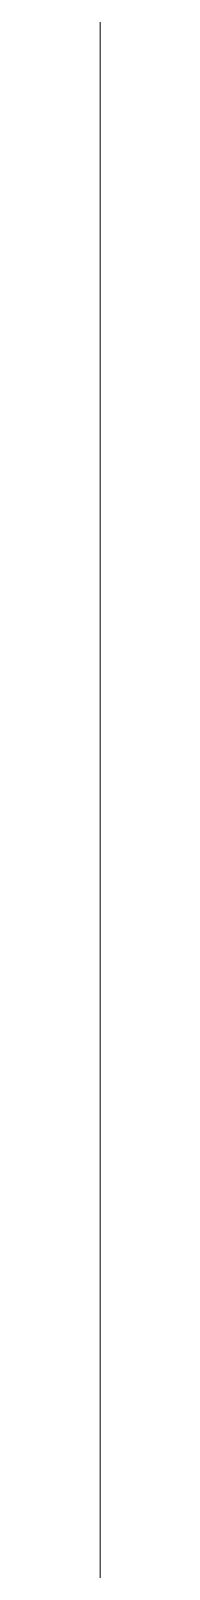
# Model space of a CAD drawing. Header units: millimetres. Extents: x -2143172 to 5255, y -610845 to 279739.
# Drawn here: x -1166299.459 to -1166299.459, y -580708.8984 to -580708.8464 of the extents above; entities that cross this region are included whole.
import ezdxf

# ---------------------------------------------------------------- set-up
doc = ezdxf.new("R2010")
doc.units = ezdxf.units.MM
doc.header["$LTSCALE"] = 30
doc.layers.add('LOADING', color=163, linetype='Continuous', lineweight=5)

# ---------------------------------------------------------------- blocks, each defined once
blk = doc.blocks.new('GF21008-P')
at = {"layer": 'LOADING'}
for p, q in [((-0.770878612, 0), (0.790621645, 0)), ((0.721657538, 0), (0.721657538, 0)), ((0.721657538, 0), (0.721657538, 0)), ((0.721657538, 0), (0.721657538, 0)), ((0.721657538, 0), (0.721657538, 0)), ((0.721657538, 0), (0.721657538, 0)), ((0.721657538, 0), (0.721657538, 0)), ((0.721657538, 0), (0.721657538, 0)), ((0.721657538, 0), (0.721657538, 0)), ((0.721657538, 0), (0.721657538, 0)), ((0.721657538, 0), (0.721657538, 0)), ((0.721657538, 0), (0.721657538, 0)), ((0.721657538, 0), (0.721657538, 0)), ((0.721657538, 0), (0.721657538, 0)), ((0.721657538, 0), (0.721657538, 0)), ((0.721657538, 0), (0.721657538, 0)), ((0.721657538, 0), (0.721657538, 0)), ((0.721657538, 0), (0.721657538, 0)), ((0.721657538, 0), (0.721657538, 0)), ((0.721657538, 0), (0.721657538, 0)), ((0.721657538, 0), (0.721657538, 0)), ((0.721657538, 0), (0.721657538, 0)), ((0.721657538, 0), (0.721657538, 0)), ((0.721657538, 0), (0.721657538, 0)), ((0.721657538, 0), (0.721657538, 0)), ((0.721657538, 0), (0.721657538, 0)), ((0.721657538, 0), (0.721657538, 0)), ((0.721657538, 0), (0.721657538, 0)), ((0.721657538, 0), (0.721657538, 0)), ((0.721657538, 0), (0.721657538, 0)), ((0.721657538, 0), (0.721657538, 0)), ((0.721657538, 0), (0.721657538, 0)), ((0.721657538, 0), (0.721657538, 0)), ((0.721657538, 0), (0.721657538, 0)), ((0.721657538, 0), (0.721657538, 0)), ((0.721657538, 0), (0.721657538, 0)), ((0.721657538, 0), (0.721657538, 0)), ((0.721657538, 0), (0.721657538, 0)), ((0.721657538, 0), (0.721657538, 0)), ((0.721657538, 0), (0.721657538, 0)), ((0.721657538, 0), (0.721657538, 0)), ((0.721657538, 0), (0.721657538, 0)), ((0.721657538, 0), (0.721657538, 0)), ((0.721657538, 0), (0.721657538, 0)), ((0.721657538, 0), (0.721657538, 0)), ((0.721657538, 0), (0.721657538, 0)), ((0.721657538, 0), (0.721657538, 0)), ((0.721657538, 0), (0.721657538, 0)), ((0.721657538, 0), (0.721657538, 0)), ((0.721657538, 0), (0.721657538, 0)), ((0.721657538, 0), (0.721657538, 0)), ((0.721657538, 0), (0.721657538, 0)), ((0.721657538, 0), (0.721657538, 0)), ((0.721657538, 0), (0.721657538, 0)), ((0.721657538, 0), (0.721657538, 0)), ((0.721657538, 0), (0.721657538, 0)), ((0.721657538, 0), (0.721657538, 0)), ((0.721657538, 0), (0.721657538, 0)), ((0.721657538, 0), (0.721657538, 0)), ((0.721657538, 0), (0.721657538, 0)), ((0.721657538, 0), (0.721657538, 0)), ((0.721657538, 0), (0.721657538, 0)), ((0.721657538, 0), (0.721657538, 0)), ((0.721657538, 0), (0.721657538, 0)), ((0.721657538, 0), (0.721657538, 0)), ((0.721657538, 0), (0.721657538, 0)), ((0.721657538, 0), (0.721657538, 0)), ((0.721657538, 0), (0.721657538, 0)), ((0.721657538, 0), (0.721657538, 0)), ((0.721657538, 0), (0.721657538, 0)), ((0.721657538, 0), (0.721657538, 0)), ((0.721657538, 0), (0.721657538, 0)), ((0.721657538, 0), (0.721657538, 0)), ((0.721657538, 0), (0.721657538, 0)), ((0.721657538, 0), (0.721657538, 0)), ((0.721657538, 0), (0.721657538, 0)), ((0.721657538, 0), (0.721657538, 0)), ((0.721657538, 0), (0.721657538, 0)), ((0.721657538, 0), (0.721657538, 0)), ((0.721657538, 0), (0.721657538, 0)), ((0.721657538, 0), (0.721657538, 0)), ((0.721657538, 0), (0.721657538, 0)), ((0.721657538, 0), (0.721657538, 0)), ((0.721657538, 0), (0.721657538, 0)), ((0.721657538, 0), (0.721657538, 0)), ((0.721657538, 0), (0.721657538, 0)), ((0.721657538, 0), (0.721657538, 0)), ((0.721657538, 0), (0.721657538, 0)), ((0.721657538, 0), (0.721657538, 0)), ((0.721657538, 0), (0.721657538, 0)), ((0.721657538, 0), (0.721657538, 0)), ((0.721657538, 0), (0.721657538, 0)), ((0.721657538, 0), (0.721657538, 0)), ((0.721657538, 0), (0.721657538, 0)), ((0.721657538, 0), (0.721657538, 0)), ((0.721657538, 0), (0.721657538, 0)), ((0.721657538, 0), (0.721657538, 0)), ((0.721657538, 0), (0.721657538, 0)), ((0.721657538, 0), (0.721657538, 0)), ((0.721657538, 0), (0.721657538, 0)), ((0.721657538, 0), (0.721657538, 0)), ((0.721657538, 0), (0.721657538, 0)), ((0.721657538, 0), (0.721657538, 0)), ((0.721657538, 0), (0.721657538, 0)), ((0.721657538, 0), (0.721657538, 0)), ((0.721657538, 0), (0.721657538, 0)), ((0.721657538, 0), (0.721657538, 0)), ((0.721657538, 0), (0.721657538, 0)), ((0.721657538, 0), (0.721657538, 0)), ((0.721657538, 0), (0.721657538, 0)), ((0.721657538, 0), (0.721657538, 0)), ((0.721657538, 0), (0.721657538, 0)), ((0.721657538, 0), (0.721657538, 0)), ((0.721657538, 0), (0.721657538, 0)), ((0.721657538, 0), (0.721657538, 0)), ((0.721657538, 0), (0.721657538, 0)), ((0.721657538, 0), (0.721657538, 0)), ((0.721657538, 0), (0.721657538, 0)), ((0.721657538, 0), (0.721657538, 0)), ((0.721657538, 0), (0.721657538, 0)), ((0.721657538, 0), (0.721657538, 0)), ((0.721657538, 0), (0.721657538, 0)), ((0.721657538, 0), (0.721657538, 0)), ((0.721657538, 0), (0.721657538, 0)), ((0.721657538, 0), (0.721657538, 0)), ((0.721657538, 0), (0.721657538, 0)), ((0.721657538, 0), (0.721657538, 0)), ((0.721657538, 0), (0.721657538, 0)), ((0.721657538, 0), (0.721657538, 0)), ((0.721657538, 0), (0.721657538, 0)), ((0.721657538, 0), (0.721657538, 0)), ((0.721657538, 0), (0.721657538, 0)), ((0.721657538, 0), (0.721657538, 0)), ((0.721657538, 0), (0.721657538, 0)), ((0.721657538, 0), (0.721657538, 0)), ((0.721657538, 0), (0.721657538, 0)), ((0.721657538, 0), (0.721657538, 0)), ((0.721657538, 0), (0.721657538, 0)), ((0.721657538, 0), (0.721657538, 0)), ((0.721657538, 0), (0.721657538, 0)), ((0.721657538, 0), (0.721657538, 0)), ((0.721657538, 0), (0.721657538, 0)), ((0.721657538, 0), (0.721657538, 0)), ((0.721657538, 0), (0.721657538, 0)), ((0.721657538, 0), (0.721657538, 0)), ((0.721657538, 0), (0.721657538, 0)), ((0.721657538, 0), (0.721657538, 0)), ((0.721657538, 0), (0.721657538, 0)), ((0.721657538, 0), (0.721657538, 0)), ((0.721657538, 0), (0.721657538, 0)), ((0.721657538, 0), (0.721657538, 0)), ((0.721657538, 0), (0.721657538, 0)), ((0.721657538, 0), (0.721657538, 0)), ((0.721657538, 0), (0.721657538, 0)), ((0.721657538, 0), (0.721657538, 0)), ((0.721657538, 0), (0.721657538, 0)), ((0.721657538, 0), (0.721657538, 0)), ((0.721657538, 0), (0.721657538, 0)), ((0.721657538, 0), (0.721657538, 0)), ((0.721657538, 0), (0.721657538, 0)), ((0.721657538, 0), (0.721657538, 0)), ((0.721657538, 0), (0.721657538, 0)), ((0.721657538, 0), (0.721657538, 0)), ((0.721657538, 0), (0.721657538, 0)), ((0.721657538, 0), (0.721657538, 0)), ((0.721657538, 0), (0.721657538, 0)), ((0.721657538, 0), (0.721657538, 0)), ((0.721657538, 0), (0.721657538, 0)), ((0.721657538, 0), (0.721657538, 0)), ((0.721657538, 0), (0.721657538, 0)), ((0.721657538, 0), (0.721657538, 0)), ((0.721657538, 0), (0.721657538, 0)), ((0.721657538, 0), (0.721657538, 0)), ((0.721657538, 0), (0.721657538, 0)), ((0.721657538, 0), (0.721657538, 0)), ((0.721657538, 0), (0.721657538, 0)), ((0.721657538, 0), (0.721657538, 0)), ((0.721657538, 0), (0.721657538, 0)), ((0.721657538, 0), (0.721657538, 0)), ((0.721657538, 0), (0.721657538, 0)), ((0.721657538, 0), (0.721657538, 0)), ((0.721657538, 0), (0.721657538, 0)), ((0.721657538, 0), (0.721657538, 0)), ((0.721657538, 0), (0.721657538, 0)), ((0.721657538, 0), (0.721657538, 0)), ((0.721657538, 0), (0.721657538, 0)), ((0.721657538, 0), (0.721657538, 0)), ((0.721657538, 0), (0.721657538, 0)), ((0.721657538, 0), (0.721657538, 0)), ((0.721657538, 0), (0.721657538, 0)), ((0.721657538, 0), (0.721657538, 0)), ((0.721657538, 0), (0.721657538, 0)), ((0.721657538, 0), (0.721657538, 0)), ((0.721657538, 0), (0.721657538, 0)), ((0.721657538, 0), (0.721657538, 0)), ((0.721657538, 0), (0.721657538, 0)), ((0.721657538, 0), (0.721657538, 0)), ((0.721657538, 0), (0.721657538, 0)), ((0.721657538, 0), (0.721657538, 0)), ((0.721657538, 0), (0.721657538, 0)), ((0.721657538, 0), (0.721657538, 0)), ((0.721657538, 0), (0.721657538, 0)), ((0.721657538, 0), (0.721657538, 0)), ((0.721657538, 0), (0.721657538, 0)), ((0.721657538, 0), (0.721657538, 0)), ((0.721657538, 0), (0.721657538, 0)), ((0.721657538, 0), (0.721657538, 0)), ((0.721657538, 0), (0.721657538, 0)), ((0.721657538, 0), (0.721657538, 0)), ((0.721657538, 0), (0.721657538, 0)), ((0.721657538, 0), (0.721657538, 0)), ((0.721657538, 0), (0.721657538, 0)), ((0.721657538, 0), (0.721657538, 0)), ((0.721657538, 0), (0.721657538, 0)), ((0.721657538, 0), (0.721657538, 0)), ((0.721657538, 0), (0.721657538, 0)), ((0.721657538, 0), (0.721657538, 0)), ((0.721657538, 0), (0.721657538, 0)), ((0.721657538, 0), (0.721657538, 0)), ((0.721657538, 0), (0.721657538, 0)), ((0.721657538, 0), (0.721657538, 0)), ((0.721657538, 0), (0.721657538, 0)), ((0.721657538, 0), (0.721657538, 0)), ((0.721657538, 0), (0.721657538, 0)), ((0.721657538, 0), (0.721657538, 0)), ((0.721657538, 0), (0.721657538, 0)), ((0.721657538, 0), (0.721657538, 0)), ((0.721657538, 0), (0.721657538, 0)), ((0.721657538, 0), (0.721657538, 0)), ((0.721657538, 0), (0.721657538, 0)), ((0.721657538, 0), (0.721657538, 0)), ((0.721657538, 0), (0.721657538, 0)), ((0.721657538, 0), (0.721657538, 0)), ((0.721657538, 0), (0.721657538, 0)), ((0.721657538, 0), (0.721657538, 0)), ((0.721657538, 0), (0.721657538, 0)), ((0.721657538, 0), (0.721657538, 0)), ((0.721657538, 0), (0.721657538, 0)), ((0.721657538, 0), (0.721657538, 0)), ((0.721657538, 0), (0.721657538, 0)), ((0.721657538, 0), (0.721657538, 0)), ((0.721657538, 0), (0.721657538, 0)), ((0.721657538, 0), (0.721657538, 0)), ((0.721657538, 0), (0.721657538, 0)), ((0.721657538, 0), (0.721657538, 0)), ((0.721657538, 0), (0.721657538, 0)), ((0.721657538, 0), (0.721657538, 0)), ((0.721657538, 0), (0.721657538, 0)), ((0.721657538, 0), (0.721657538, 0)), ((0.721657538, 0), (0.721657538, 0)), ((0.721657538, 0), (0.721657538, 0)), ((0.721657538, 0), (0.721657538, 0)), ((0.721657538, 0), (0.721657538, 0)), ((0.721657538, 0), (0.721657538, 0)), ((0.721657538, 0), (0.721657538, 0)), ((0.721657538, 0), (0.721657538, 0)), ((0.721657538, 0), (0.721657538, 0)), ((0.721657538, 0), (0.721657538, 0)), ((0.721657538, 0), (0.721657538, 0)), ((0.721657538, 0), (0.721657538, 0)), ((0.721657538, 0), (0.721657538, 0)), ((0.721657538, 0), (0.721657538, 0)), ((0.721657538, 0), (0.721657538, 0)), ((0.721657538, 0), (0.721657538, 0)), ((0.721657538, 0), (0.721657538, 0)), ((0.721657538, 0), (0.721657538, 0)), ((0.721657538, 0), (0.721657538, 0)), ((0.721657538, 0), (0.721657538, 0)), ((0.721657538, 0), (0.721657538, 0)), ((0.721657538, 0), (0.721657538, 0)), ((0.721657538, 0), (0.721657538, 0)), ((0.721657538, 0), (0.721657538, 0)), ((0.721657538, 0), (0.721657538, 0)), ((0.721657538, 0), (0.721657538, 0)), ((0.721657538, 0), (0.721657538, 0)), ((0.721657538, 0), (0.721657538, 0)), ((0.721657538, 0), (0.721657538, 0)), ((0.721657538, 0), (0.721657538, 0)), ((0.721657538, 0), (0.721657538, 0)), ((0.721657538, 0), (0.721657538, 0)), ((0.721657538, 0), (0.721657538, 0)), ((0.721657538, 0), (0.721657538, 0)), ((0.721657538, 0), (0.721657538, 0)), ((0.721657538, 0), (0.721657538, 0)), ((0.721657538, 0), (0.721657538, 0)), ((0.721657538, 0), (0.721657538, 0)), ((0.721657538, 0), (0.721657538, 0)), ((0.721657538, 0), (0.721657538, 0)), ((0.721657538, 0), (0.721657538, 0)), ((0.721657538, 0), (0.721657538, 0)), ((0.721657538, 0), (0.721657538, 0)), ((0.721657538, 0), (0.721657538, 0)), ((0.721657538, 0), (0.721657538, 0)), ((0.721657538, 0), (0.721657538, 0)), ((0.721657538, 0), (0.721657538, 0)), ((0.721657538, 0), (0.721657538, 0)), ((0.721657538, 0), (0.721657538, 0)), ((0.721657538, 0), (0.721657538, 0)), ((0.721657538, 0), (0.721657538, 0)), ((0.721657538, 0), (0.721657538, 0)), ((0.721657538, 0), (0.721657538, 0)), ((0.721657538, 0), (0.721657538, 0)), ((0.721657538, 0), (0.721657538, 0)), ((0.721657538, 0), (0.721657538, 0)), ((0.721657538, 0), (0.721657538, 0)), ((0.721657538, 0), (0.721657538, 0)), ((0.721657538, 0), (0.721657538, 0)), ((0.721657538, 0), (0.721657538, 0)), ((0.721657538, 0), (0.721657538, 0)), ((0.721657538, 0), (0.721657538, 0)), ((0.721657538, 0), (0.721657538, 0)), ((0.721657538, 0), (0.721657538, 0)), ((0.721657538, 0), (0.721657538, 0)), ((0.721657538, 0), (0.721657538, 0)), ((0.721657538, 0), (0.721657538, 0)), ((0.721657538, 0), (0.721657538, 0)), ((0.721657538, 0), (0.721657538, 0)), ((0.721657538, 0), (0.721657538, 0)), ((0.721657538, 0), (0.721657538, 0)), ((0.721657538, 0), (0.721657538, 0)), ((0.721657538, 0), (0.721657538, 0)), ((0.721657538, 0), (0.721657538, 0)), ((0.721657538, 0), (0.721657538, 0)), ((0.721657538, 0), (0.721657538, 0)), ((0.721657538, 0), (0.721657538, 0)), ((0.721657538, 0), (0.721657538, 0)), ((0.721657538, 0), (0.721657538, 0)), ((0.721657538, 0), (0.721657538, 0)), ((0.721657538, 0), (0.721657538, 0)), ((0.721657538, 0), (0.721657538, 0)), ((0.721657538, 0), (0.721657538, 0)), ((0.721657538, 0), (0.721657538, 0)), ((0.721657538, 0), (0.721657538, 0)), ((0.721657538, 0), (0.721657538, 0)), ((0.721657538, 0), (0.721657538, 0)), ((0.721657538, 0), (0.721657538, 0)), ((0.721657538, 0), (0.721657538, 0)), ((0.721657538, 0), (0.721657538, 0)), ((0.721657538, 0), (0.721657538, 0)), ((0.721657538, 0), (0.721657538, 0)), ((0.721657538, 0), (0.721657538, 0)), ((0.721657538, 0), (0.721657538, 0)), ((0.721657538, 0), (0.721657538, 0)), ((0.721657538, 0), (0.721657538, 0)), ((0.721657538, 0), (0.721657538, 0)), ((0.721657538, 0), (0.721657538, 0)), ((0.721657538, 0), (0.721657538, 0)), ((0.721657538, 0), (0.721657538, 0)), ((0.721657538, 0), (0.721657538, 0)), ((0.721657538, 0), (0.721657538, 0)), ((0.721657538, 0), (0.721657538, 0)), ((0.721657538, 0), (0.721657538, 0)), ((0.721657538, 0), (0.721657538, 0)), ((0.721657538, 0), (0.721657538, 0)), ((0.721657538, 0), (0.721657538, 0)), ((0.721657538, 0), (0.721657538, 0)), ((0.721657538, 0), (0.721657538, 0)), ((0.721657538, 0), (0.721657538, 0)), ((0.721657538, 0), (0.721657538, 0)), ((0.721657538, 0), (0.721657538, 0)), ((0.721657538, 0), (0.721657538, 0)), ((0.721657538, 0), (0.721657538, 0)), ((0.721657538, 0), (0.721657538, 0)), ((0.721657538, 0), (0.721657538, 0)), ((0.721657538, 0), (0.721657538, 0)), ((0.721657538, 0), (0.721657538, 0)), ((0.721657538, 0), (0.721657538, 0)), ((0.721657538, 0), (0.721657538, 0)), ((0.721657538, 0), (0.721657538, 0)), ((0.721657538, 0), (0.721657538, 0)), ((0.721657538, 0), (0.721657538, 0)), ((0.721657538, 0), (0.721657538, 0)), ((0.721657538, 0), (0.721657538, 0)), ((0.721657538, 0), (0.721657538, 0)), ((0.721657538, 0), (0.721657538, 0)), ((0.721657538, 0), (0.721657538, 0)), ((0.721657538, 0), (0.721657538, 0)), ((0.721657538, 0), (0.721657538, 0)), ((0.721657538, 0), (0.721657538, 0)), ((0.721657538, 0), (0.721657538, 0)), ((0.721657538, 0), (0.721657538, 0)), ((0.721657538, 0), (0.721657538, 0)), ((0.721657538, 0), (0.721657538, 0)), ((0.721657538, 0), (0.721657538, 0)), ((0.721657538, 0), (0.721657538, 0)), ((0.721657538, 0), (0.721657538, 0)), ((0.721657538, 0), (0.721657538, 0)), ((0.721657538, 0), (0.721657538, 0)), ((0.721657538, 0), (0.721657538, 0)), ((0.721657538, 0), (0.721657538, 0)), ((0.721657538, 0), (0.721657538, 0)), ((0.721657538, 0), (0.721657538, 0)), ((0.721657538, 0), (0.721657538, 0)), ((0.721657538, 0), (0.721657538, 0)), ((0.721657538, 0), (0.721657538, 0)), ((0.721657538, 0), (0.721657538, 0)), ((0.721657538, 0), (0.721657538, 0)), ((0.721657538, 0), (0.721657538, 0)), ((0.721657538, 0), (0.721657538, 0)), ((0.721657538, 0), (0.721657538, 0)), ((0.721657538, 0), (0.721657538, 0)), ((0.721657538, 0), (0.721657538, 0)), ((0.721657538, 0), (0.721657538, 0)), ((0.721657538, 0), (0.721657538, 0)), ((0.721657538, 0), (0.721657538, 0)), ((0.721657538, 0), (0.721657538, 0)), ((0.721657538, 0), (0.721657538, 0)), ((0.721657538, 0), (0.721657538, 0)), ((0.721657538, 0), (0.721657538, 0)), ((0.721657538, 0), (0.721657538, 0)), ((0.721657538, 0), (0.721657538, 0)), ((0.721657538, 0), (0.721657538, 0)), ((0.721657538, 0), (0.721657538, 0)), ((0.721657538, 0), (0.721657538, 0)), ((0.721657538, 0), (0.721657538, 0)), ((0.721657538, 0), (0.721657538, 0)), ((0.721657538, 0), (0.721657538, 0)), ((0.721657538, 0), (0.721657538, 0)), ((0.721657538, 0), (0.721657538, 0)), ((0.721657538, 0), (0.721657538, 0)), ((0.721657538, 0), (0.721657538, 0)), ((0.721657538, 0), (0.721657538, 0)), ((0.721657538, 0), (0.721657538, 0)), ((0.721657538, 0), (0.721657538, 0)), ((0.721657538, 0), (0.721657538, 0)), ((0.721657538, 0), (0.721657538, 0)), ((0.721657538, 0), (0.721657538, 0)), ((0.721657538, 0), (0.721657538, 0)), ((0.721657538, 0), (0.721657538, 0)), ((0.721657538, 0), (0.721657538, 0)), ((0.721657538, 0), (0.721657538, 0)), ((0.721657538, 0), (0.721657538, 0)), ((0.721657538, 0), (0.721657538, 0)), ((0.721657538, 0), (0.721657538, 0)), ((0.721657538, 0), (0.721657538, 0)), ((0.721657538, 0), (0.721657538, 0)), ((0.721657538, 0), (0.721657538, 0)), ((0.721657538, 0), (0.721657538, 0)), ((0.721657538, 0), (0.721657538, 0)), ((0.721657538, 0), (0.721657538, 0)), ((0.721657538, 0), (0.721657538, 0)), ((0.721657538, 0), (0.721657538, 0)), ((0.721657538, 0), (0.721657538, 0)), ((0.721657538, 0), (0.721657538, 0)), ((0.721657538, 0), (0.721657538, 0)), ((0.721657538, 0), (0.721657538, 0)), ((0.721657538, 0), (0.721657538, 0)), ((0.721657538, 0), (0.721657538, 0)), ((0.721657538, 0), (0.721657538, 0)), ((0.721657538, 0), (0.721657538, 0)), ((0.721657538, 0), (0.721657538, 0)), ((0.721657538, 0), (0.721657538, 0)), ((0.721657538, 0), (0.721657538, 0)), ((0.721657538, 0), (0.721657538, 0)), ((0.721657538, 0), (0.721657538, 0)), ((0.721657538, 0), (0.721657538, 0)), ((0.721657538, 0), (0.721657538, 0)), ((0.721657538, 0), (0.721657538, 0)), ((0.721657538, 0), (0.721657538, 0)), ((0.721657538, 0), (0.721657538, 0)), ((0.721657538, 0), (0.721657538, 0)), ((0.721657538, 0), (0.721657538, 0)), ((0.721657538, 0), (0.721657538, 0)), ((0.721657538, 0), (0.721657538, 0)), ((0.721657538, 0), (0.721657538, 0)), ((0.721657538, 0), (0.721657538, 0)), ((0.721657538, 0), (0.721657538, 0)), ((0.721657538, 0), (0.721657538, 0)), ((0.721657538, 0), (0.721657538, 0)), ((0.721657538, 0), (0.721657538, 0)), ((0.721657538, 0), (0.721657538, 0)), ((0.721657538, 0), (0.721657538, 0)), ((0.721657538, 0), (0.721657538, 0)), ((0.721657538, 0), (0.721657538, 0)), ((0.721657538, 0), (0.721657538, 0)), ((0.721657538, 0), (0.721657538, 0)), ((0.721657538, 0), (0.721657538, 0)), ((0.721657538, 0), (0.721657538, 0)), ((0.721657538, 0), (0.721657538, 0)), ((0.721657538, 0), (0.721657538, 0)), ((0.721657538, 0), (0.721657538, 0)), ((0.721657538, 0), (0.721657538, 0)), ((0.721657538, 0), (0.721657538, 0)), ((0.721657538, 0), (0.721657538, 0)), ((0.721657538, 0), (0.721657538, 0)), ((0.721657538, 0), (0.721657538, 0)), ((0.721657538, 0), (0.721657538, 0)), ((0.721657538, 0), (0.721657538, 0)), ((0.721657538, 0), (0.721657538, 0)), ((0.721657538, 0), (0.721657538, 0)), ((0.721657538, 0), (0.721657538, 0)), ((0.721657538, 0), (0.721657538, 0)), ((0.721657538, 0), (0.721657538, 0)), ((0.721657538, 0), (0.721657538, 0)), ((0.721657538, 0), (0.721657538, 0)), ((0.721657538, 0), (0.721657538, 0)), ((0.721657538, 0), (0.721657538, 0)), ((0.721657538, 0), (0.721657538, 0)), ((0.721657538, 0), (0.721657538, 0)), ((0.721657538, 0), (0.721657538, 0)), ((0.721657538, 0), (0.721657538, 0)), ((0.721657538, 0), (0.721657538, 0)), ((0.721657538, 0), (0.721657538, 0)), ((0.721657538, 0), (0.721657538, 0)), ((0.721657538, 0), (0.721657538, 0)), ((0.721657538, 0), (0.721657538, 0)), ((0.721657538, 0), (0.721657538, 0)), ((0.721657538, 0), (0.721657538, 0)), ((0.721657538, 0), (0.721657538, 0)), ((0.721657538, 0), (0.721657538, 0)), ((0.721657538, 0), (0.721657538, 0)), ((0.721657538, 0), (0.721657538, 0)), ((0.721657538, 0), (0.721657538, 0)), ((0.721657538, 0), (0.721657538, 0)), ((0.721657538, 0), (0.721657538, 0)), ((0.721657538, 0), (0.721657538, 0)), ((0.721657538, 0), (0.721657538, 0)), ((0.721657538, 0), (0.721657538, 0)), ((0.721657538, 0), (0.721657538, 0)), ((0.721657538, 0), (0.721657538, 0)), ((0.721657538, 0), (0.721657538, 0)), ((0.721657538, 0), (0.721657538, 0)), ((0.721657538, 0), (0.721657538, 0)), ((0.721657538, 0), (0.721657538, 0)), ((0.721657538, 0), (0.721657538, 0)), ((0.721657538, 0), (0.721657538, 0)), ((0.721657538, 0), (0.721657538, 0)), ((0.721657538, 0), (0.721657538, 0)), ((0.721657538, 0), (0.721657538, 0)), ((0.721657538, 0), (0.721657538, 0)), ((0.721657538, 0), (0.721657538, 0)), ((0.721657538, 0), (0.721657538, 0)), ((0.721657538, 0), (0.721657538, 0)), ((0.721657538, 0), (0.721657538, 0)), ((0.721657538, 0), (0.721657538, 0)), ((0.721657538, 0), (0.721657538, 0)), ((0.721657538, 0), (0.721657538, 0)), ((0.721657538, 0), (0.721657538, 0)), ((0.721657538, 0), (0.721657538, 0)), ((0.721657538, 0), (0.721657538, 0)), ((0.721657538, 0), (0.721657538, 0)), ((0.721657538, 0), (0.721657538, 0)), ((0.721657538, 0), (0.721657538, 0)), ((0.721657538, 0), (0.721657538, 0)), ((0.721657538, 0), (0.721657538, 0)), ((0.721657538, 0), (0.721657538, 0)), ((0.721657538, 0), (0.721657538, 0)), ((0.721657538, 0), (0.721657538, 0)), ((0.721657538, 0), (0.721657538, 0)), ((0.721657538, 0), (0.721657538, 0)), ((0.721657538, 0), (0.721657538, 0)), ((0.721657538, 0), (0.721657538, 0)), ((0.721657538, 0), (0.721657538, 0)), ((0.721657538, 0), (0.721657538, 0)), ((0.721657538, 0), (0.721657538, 0)), ((0.721657538, 0), (0.721657538, 0)), ((0.721657538, 0), (0.721657538, 0)), ((0.721657538, 0), (0.721657538, 0)), ((0.721657538, 0), (0.721657538, 0)), ((0.721657538, 0), (0.721657538, 0)), ((0.721657538, 0), (0.721657538, 0)), ((0.721657538, 0), (0.721657538, 0)), ((0.721657538, 0), (0.721657538, 0)), ((0.721657538, 0), (0.721657538, 0)), ((0.721657538, 0), (0.721657538, 0)), ((0.721657538, 0), (0.721657538, 0)), ((0.721657538, 0), (0.721657538, 0)), ((0.721657538, 0), (0.721657538, 0)), ((0.721657538, 0), (0.721657538, 0)), ((0.721657538, 0), (0.721657538, 0)), ((0.721657538, 0), (0.721657538, 0)), ((0.721657538, 0), (0.721657538, 0)), ((0.721657538, 0), (0.721657538, 0)), ((0.721657538, 0), (0.721657538, 0)), ((0.721657538, 0), (0.721657538, 0)), ((0.721657538, 0), (0.721657538, 0)), ((0.721657538, 0), (0.721657538, 0)), ((0.721657538, 0), (0.721657538, 0)), ((0.721657538, 0), (0.721657538, 0)), ((0.721657538, 0), (0.721657538, 0)), ((0.721657538, 0), (0.721657538, 0)), ((0.721657538, 0), (0.721657538, 0)), ((0.721657538, 0), (0.721657538, 0)), ((0.721657538, 0), (0.721657538, 0)), ((0.721657538, 0), (0.721657538, 0)), ((0.721657538, 0), (0.721657538, 0)), ((0.721657538, 0), (0.721657538, 0)), ((0.721657538, 0), (0.721657538, 0)), ((0.721657538, 0), (0.721657538, 0)), ((0.721657538, 0), (0.721657538, 0)), ((0.721657538, 0), (0.721657538, 0)), ((0.721657538, 0), (0.721657538, 0)), ((0.721657538, 0), (0.721657538, 0)), ((0.721657538, 0), (0.721657538, 0)), ((0.721657538, 0), (0.721657538, 0)), ((0.721657538, 0), (0.721657538, 0)), ((0.721657538, 0), (0.721657538, 0)), ((0.721657538, 0), (0.721657538, 0)), ((0.721657538, 0), (0.721657538, 0)), ((0.721657538, 0), (0.721657538, 0)), ((0.721657538, 0), (0.721657538, 0)), ((0.721657538, 0), (0.721657538, 0)), ((0.721657538, 0), (0.721657538, 0)), ((0.721657538, 0), (0.721657538, 0)), ((0.721657538, 0), (0.721657538, 0)), ((0.721657538, 0), (0.721657538, 0)), ((0.721657538, 0), (0.721657538, 0)), ((0.721657538, 0), (0.721657538, 0)), ((0.721657538, 0), (0.721657538, 0)), ((0.721657538, 0), (0.721657538, 0)), ((0.721657538, 0), (0.721657538, 0)), ((0.721657538, 0), (0.721657538, 0)), ((0.721657538, 0), (0.721657538, 0)), ((0.721657538, 0), (0.721657538, 0)), ((0.721657538, 0), (0.721657538, 0)), ((0.721657538, 0), (0.721657538, 0)), ((0.721657538, 0), (0.721657538, 0)), ((0.721657538, 0), (0.721657538, 0)), ((0.721657538, 0), (0.721657538, 0)), ((0.721657538, 0), (0.721657538, 0)), ((0.721657538, 0), (0.721657538, 0)), ((0.721657538, 0), (0.721657538, 0)), ((0.721657538, 0), (0.721657538, 0)), ((0.721657538, 0), (0.721657538, 0)), ((0.721657538, 0), (0.721657538, 0)), ((0.721657538, 0), (0.721657538, 0)), ((0.721657538, 0), (0.721657538, 0)), ((0.721657538, 0), (0.721657538, 0)), ((0.721657538, 0), (0.721657538, 0)), ((0.721657538, 0), (0.721657538, 0)), ((0.721657538, 0), (0.721657538, 0)), ((0.721657538, 0), (0.721657538, 0)), ((0.721657538, 0), (0.721657538, 0)), ((0.721657538, 0), (0.721657538, 0)), ((0.721657538, 0), (0.721657538, 0)), ((0.721657538, 0), (0.721657538, 0)), ((0.721657538, 0), (0.721657538, 0)), ((0.721657538, 0), (0.721657538, 0)), ((0.721657538, 0), (0.721657538, 0)), ((0.721657538, 0), (0.721657538, 0)), ((0.721657538, 0), (0.721657538, 0)), ((0.721657538, 0), (0.721657538, 0)), ((0.721657538, 0), (0.721657538, 0)), ((0.721657538, 0), (0.721657538, 0)), ((0.721657538, 0), (0.721657538, 0)), ((0.721657538, 0), (0.721657538, 0)), ((0.721657538, 0), (0.721657538, 0)), ((0.721657538, 0), (0.721657538, 0)), ((0.721657538, 0), (0.721657538, 0)), ((0.721657538, 0), (0.721657538, 0)), ((0.721657538, 0), (0.721657538, 0)), ((0.721657538, 0), (0.721657538, 0)), ((0.721657538, 0), (0.721657538, 0)), ((0.721657538, 0), (0.721657538, 0)), ((0.721657538, 0), (0.721657538, 0)), ((0.721657538, 0), (0.721657538, 0)), ((0.721657538, 0), (0.721657538, 0)), ((0.721657538, 0), (0.721657538, 0)), ((0.721657538, 0), (0.721657538, 0)), ((0.721657538, 0), (0.721657538, 0)), ((0.721657538, 0), (0.721657538, 0)), ((0.721657538, 0), (0.721657538, 0)), ((0.721657538, 0), (0.721657538, 0)), ((0.721657538, 0), (0.721657538, 0)), ((0.721657538, 0), (0.721657538, 0)), ((0.721657538, 0), (0.721657538, 0)), ((0.721657538, 0), (0.721657538, 0)), ((0.721657538, 0), (0.721657538, 0)), ((0.721657538, 0), (0.721657538, 0)), ((0.721657538, 0), (0.721657538, 0)), ((0.721657538, 0), (0.721657538, 0)), ((0.721657538, 0), (0.721657538, 0)), ((0.721657538, 0), (0.721657538, 0)), ((0.721657538, 0), (0.721657538, 0)), ((0.721657538, 0), (0.721657538, 0)), ((0.721657538, 0), (0.721657538, 0)), ((0.721657538, 0), (0.721657538, 0)), ((0.721657538, 0), (0.721657538, 0)), ((0.721657538, 0), (0.721657538, 0)), ((0.721657538, 0), (0.721657538, 0)), ((0.721657538, 0), (0.721657538, 0)), ((0.721657538, 0), (0.721657538, 0)), ((0.721657538, 0), (0.721657538, 0)), ((0.721657538, 0), (0.721657538, 0)), ((0.721657538, 0), (0.721657538, 0)), ((0.721657538, 0), (0.721657538, 0)), ((0.721657538, 0), (0.721657538, 0)), ((0.721657538, 0), (0.721657538, 0)), ((0.721657538, 0), (0.721657538, 0)), ((0.721657538, 0), (0.721657538, 0)), ((0.721657538, 0), (0.721657538, 0)), ((0.721657538, 0), (0.721657538, 0)), ((0.721657538, 0), (0.721657538, 0)), ((0.721657538, 0), (0.721657538, 0)), ((0.721657538, 0), (0.721657538, 0)), ((0.721657538, 0), (0.721657538, 0)), ((0.721657538, 0), (0.721657538, 0)), ((0.721657538, 0), (0.721657538, 0)), ((0.721657538, 0), (0.721657538, 0)), ((0.721657538, 0), (0.721657538, 0)), ((0.721657538, 0), (0.721657538, 0)), ((0.721657538, 0), (0.721657538, 0)), ((0.721657538, 0), (0.721657538, 0)), ((0.721657538, 0), (0.721657538, 0)), ((0.721657538, 0), (0.721657538, 0)), ((0.721657538, 0), (0.721657538, 0)), ((0.721657538, 0), (0.721657538, 0)), ((0.721657538, 0), (0.721657538, 0)), ((0.721657538, 0), (0.721657538, 0)), ((0.721657538, 0), (0.721657538, 0)), ((0.721657538, 0), (0.721657538, 0)), ((0.721657538, 0), (0.721657538, 0)), ((0.721657538, 0), (0.721657538, 0)), ((0.721657538, 0), (0.721657538, 0)), ((0.721657538, 0), (0.721657538, 0)), ((0.721657538, 0), (0.721657538, 0)), ((0.721657538, 0), (0.721657538, 0)), ((0.721657538, 0), (0.721657538, 0)), ((0.721657538, 0), (0.721657538, 0)), ((0.721657538, 0), (0.721657538, 0)), ((0.721657538, 0), (0.721657538, 0)), ((0.721657538, 0), (0.721657538, 0)), ((0.721657538, 0), (0.721657538, 0)), ((0.721657538, 0), (0.721657538, 0)), ((0.721657538, 0), (0.721657538, 0)), ((0.721657538, 0), (0.721657538, 0)), ((0.721657538, 0), (0.721657538, 0)), ((0.721657538, 0), (0.721657538, 0)), ((0.721657538, 0), (0.721657538, 0)), ((0.721657538, 0), (0.721657538, 0)), ((0.721657538, 0), (0.721657538, 0)), ((0.721657538, 0), (0.721657538, 0)), ((0.721657538, 0), (0.721657538, 0)), ((0.721657538, 0), (0.721657538, 0)), ((0.721657538, 0), (0.721657538, 0)), ((0.721657538, 0), (0.721657538, 0)), ((0.721657538, 0), (0.721657538, 0)), ((0.721657538, 0), (0.721657538, 0)), ((0.721657538, 0), (0.721657538, 0)), ((0.721657538, 0), (0.721657538, 0)), ((0.721657538, 0), (0.721657538, 0)), ((0.721657538, 0), (0.721657538, 0)), ((0.721657538, 0), (0.721657538, 0)), ((0.721657538, 0), (0.721657538, 0)), ((0.721657538, 0), (0.721657538, 0)), ((0.721657538, 0), (0.721657538, 0)), ((0.721657538, 0), (0.721657538, 0)), ((0.721657538, 0), (0.721657538, 0)), ((0.721657538, 0), (0.721657538, 0)), ((0.721657538, 0), (0.721657538, 0)), ((0.721657538, 0), (0.721657538, 0)), ((0.721657538, 0), (0.721657538, 0)), ((0.721657538, 0), (0.721657538, 0)), ((0.721657538, 0), (0.721657538, 0)), ((0.721657538, 0), (0.721657538, 0)), ((0.721657538, 0), (0.721657538, 0)), ((0.721657538, 0), (0.721657538, 0)), ((0.721657538, 0), (0.721657538, 0)), ((0.721657538, 0), (0.721657538, 0)), ((0.721657538, 0), (0.721657538, 0)), ((0.721657538, 0), (0.721657538, 0)), ((0.721657538, 0), (0.721657538, 0)), ((0.721657538, 0), (0.721657538, 0)), ((0.721657538, 0), (0.721657538, 0)), ((0.721657538, 0), (0.721657538, 0)), ((0.721657538, 0), (0.721657538, 0)), ((0.721657538, 0), (0.721657538, 0)), ((0.721657538, 0), (0.721657538, 0)), ((0.721657538, 0), (0.721657538, 0)), ((0.721657538, 0), (0.721657538, 0)), ((0.721657538, 0), (0.721657538, 0)), ((0.721657538, 0), (0.721657538, 0)), ((0.721657538, 0), (0.721657538, 0)), ((0.721657538, 0), (0.721657538, 0)), ((0.721657538, 0), (0.721657538, 0)), ((0.721657538, 0), (0.721657538, 0)), ((0.721657538, 0), (0.721657538, 0)), ((0.721657538, 0), (0.721657538, 0)), ((0.721657538, 0), (0.721657538, 0)), ((0.721657538, 0), (0.721657538, 0)), ((0.721657538, 0), (0.721657538, 0)), ((0.721657538, 0), (0.721657538, 0)), ((0.721657538, 0), (0.721657538, 0)), ((0.721657538, 0), (0.721657538, 0)), ((0.721657538, 0), (0.721657538, 0)), ((0.721657538, 0), (0.721657538, 0)), ((0.721657538, 0), (0.721657538, 0)), ((0.721657538, 0), (0.721657538, 0)), ((0.721657538, 0), (0.721657538, 0)), ((0.721657538, 0), (0.721657538, 0)), ((0.721657538, 0), (0.721657538, 0)), ((0.721657538, 0), (0.721657538, 0)), ((0.721657538, 0), (0.721657538, 0)), ((0.721657538, 0), (0.721657538, 0)), ((0.721657538, 0), (0.721657538, 0)), ((0.721657538, 0), (0.721657538, 0)), ((0.721657538, 0), (0.721657538, 0)), ((0.721657538, 0), (0.721657538, 0)), ((0.721657538, 0), (0.721657538, 0)), ((0.721657538, 0), (0.721657538, 0)), ((0.721657538, 0), (0.721657538, 0)), ((0.721657538, 0), (0.721657538, 0)), ((0.721657538, 0), (0.721657538, 0)), ((0.721657538, 0), (0.721657538, 0)), ((0.721657538, 0), (0.721657538, 0)), ((0.721657538, 0), (0.721657538, 0)), ((0.721657538, 0), (0.721657538, 0)), ((0.721657538, 0), (0.721657538, 0)), ((0.721657538, 0), (0.721657538, 0)), ((0.721657538, 0), (0.721657538, 0)), ((0.721657538, 0), (0.721657538, 0)), ((0.721657538, 0), (0.721657538, 0)), ((0.721657538, 0), (0.721657538, 0)), ((0.721657538, 0), (0.721657538, 0)), ((0.721657538, 0), (0.721657538, 0)), ((0.721657538, 0), (0.721657538, 0)), ((0.721657538, 0), (0.721657538, 0)), ((0.721657538, 0), (0.721657538, 0)), ((0.721657538, 0), (0.721657538, 0)), ((0.721657538, 0), (0.721657538, 0)), ((0.721657538, 0), (0.721657538, 0)), ((0.721657538, 0), (0.721657538, 0)), ((0.721657538, 0), (0.721657538, 0)), ((0.721657538, 0), (0.721657538, 0)), ((0.721657538, 0), (0.721657538, 0)), ((0.721657538, 0), (0.721657538, 0)), ((0.721657538, 0), (0.721657538, 0)), ((0.721657538, 0), (0.721657538, 0)), ((0.721657538, 0), (0.721657538, 0)), ((0.721657538, 0), (0.721657538, 0)), ((0.721657538, 0), (0.721657538, 0)), ((0.721657538, 0), (0.721657538, 0)), ((0.721657538, 0), (0.721657538, 0)), ((0.721657538, 0), (0.721657538, 0)), ((0.721657538, 0), (0.721657538, 0)), ((0.721657538, 0), (0.721657538, 0)), ((0.721657538, 0), (0.721657538, 0)), ((0.721657538, 0), (0.721657538, 0)), ((0.721657538, 0), (0.721657538, 0)), ((0.721657538, 0), (0.721657538, 0)), ((0.721657538, 0), (0.721657538, 0)), ((0.721657538, 0), (0.721657538, 0)), ((0.721657538, 0), (0.721657538, 0)), ((0.721657538, 0), (0.721657538, 0)), ((0.721657538, 0), (0.721657538, 0)), ((0.721657538, 0), (0.721657538, 0)), ((0.721657538, 0), (0.721657538, 0)), ((0.721657538, 0), (0.721657538, 0)), ((0.721657538, 0), (0.721657538, 0)), ((0.721657538, 0), (0.721657538, 0)), ((0.721657538, 0), (0.721657538, 0)), ((0.721657538, 0), (0.721657538, 0)), ((0.721657538, 0), (0.721657538, 0)), ((0.721657538, 0), (0.721657538, 0)), ((0.721657538, 0), (0.721657538, 0)), ((0.721657538, 0), (0.721657538, 0)), ((0.721657538, 0), (0.721657538, 0)), ((0.721657538, 0), (0.721657538, 0)), ((0.721657538, 0), (0.721657538, 0)), ((0.721657538, 0), (0.721657538, 0)), ((0.721657538, 0), (0.721657538, 0)), ((0.721657538, 0), (0.721657538, 0)), ((0.721657538, 0), (0.721657538, 0)), ((0.721657538, 0), (0.721657538, 0)), ((0.721657538, 0), (0.721657538, 0)), ((0.721657538, 0), (0.721657538, 0)), ((0.721657538, 0), (0.721657538, 0)), ((0.721657538, 0), (0.721657538, 0)), ((0.721657538, 0), (0.721657538, 0)), ((0.721657538, 0), (0.721657538, 0)), ((0.721657538, 0), (0.721657538, 0)), ((0.721657538, 0), (0.721657538, 0)), ((0.721657538, 0), (0.721657538, 0)), ((0.721657538, 0), (0.721657538, 0)), ((0.721657538, 0), (0.721657538, 0)), ((0.721657538, 0), (0.721657538, 0)), ((0.721657538, 0), (0.721657538, 0)), ((0.721657538, 0), (0.721657538, 0)), ((0.721657538, 0), (0.721657538, 0)), ((0.721657538, 0), (0.721657538, 0)), ((0.721657538, 0), (0.721657538, 0)), ((0.721657538, 0), (0.721657538, 0)), ((0.721657538, 0), (0.721657538, 0)), ((0.721657538, 0), (0.721657538, 0)), ((0.721657538, 0), (0.721657538, 0)), ((0.721657538, 0), (0.721657538, 0)), ((0.721657538, 0), (0.721657538, 0)), ((0.721657538, 0), (0.721657538, 0)), ((0.721657538, 0), (0.721657538, 0)), ((0.721657538, 0), (0.721657538, 0)), ((0.721657538, 0), (0.721657538, 0)), ((0.721657538, 0), (0.721657538, 0)), ((0.721657538, 0), (0.721657538, 0)), ((0.721657538, 0), (0.721657538, 0)), ((0.721657538, 0), (0.721657538, 0)), ((0.721657538, 0), (0.721657538, 0)), ((0.721657538, 0), (0.721657538, 0)), ((0.721657538, 0), (0.721657538, 0)), ((0.721657538, 0), (0.721657538, 0)), ((0.721657538, 0), (0.721657538, 0)), ((0.721657538, 0), (0.721657538, 0)), ((0.721657538, 0), (0.721657538, 0)), ((0.721657538, 0), (0.721657538, 0)), ((0.721657538, 0), (0.721657538, 0)), ((0.721657538, 0), (0.721657538, 0)), ((0.721657538, 0), (0.721657538, 0))]:
    blk.add_line(p, q, dxfattribs=at)
at = {"layer": 'LOADING', "linetype": 'Continuous'}
blk.add_line((0.721657538, 0), (0.721657538, 0), dxfattribs=at)
blk.add_line((0.721657538, 0), (0.721657538, 0), dxfattribs=at)
blk.add_line((0.721657538, 0), (0.721657538, 0), dxfattribs=at)
blk.add_line((0.721657538, 0), (0.721657538, 0), dxfattribs=at)
blk.add_line((0.721657538, 0), (0.721657538, 0), dxfattribs=at)
blk.add_line((0.721657538, 0), (0.721657538, 0), dxfattribs=at)
blk.add_line((0.721657538, 0), (0.721657538, 0), dxfattribs=at)
blk.add_line((0.721657538, 0), (0.721657538, 0), dxfattribs=at)
blk.add_line((0.721657538, 0), (0.721657538, 0), dxfattribs=at)
blk.add_line((0.721657538, 0), (0.721657538, 0), dxfattribs=at)
blk.add_line((0.721657538, 0), (0.721657538, 0), dxfattribs=at)
blk.add_line((0.721657538, 0), (0.721657538, 0), dxfattribs=at)
blk.add_line((0.721657538, 0), (0.721657538, 0), dxfattribs=at)
blk.add_line((0.721657538, 0), (0.721657538, 0), dxfattribs=at)
blk.add_line((0.721657538, 0), (0.721657538, 0), dxfattribs=at)
blk.add_line((0.721657538, 0), (0.721657538, 0), dxfattribs=at)
blk.add_line((0.721657538, 0), (0.721657538, 0), dxfattribs=at)
blk.add_line((0.721657538, 0), (0.721657538, 0), dxfattribs=at)
blk.add_line((0.721657538, 0), (0.721657538, 0), dxfattribs=at)
blk.add_line((0.721657538, 0), (0.721657538, 0), dxfattribs=at)
blk.add_line((0.721657538, 0), (0.721657538, 0), dxfattribs=at)
blk.add_line((0.721657538, 0), (0.721657538, 0), dxfattribs=at)
blk.add_line((0.721657538, 0), (0.721657538, 0), dxfattribs=at)
blk.add_line((0.721657538, 0), (0.721657538, 0), dxfattribs=at)
blk.add_line((0.721657538, 0), (0.721657538, 0), dxfattribs=at)
blk.add_line((0.721657538, 0), (0.721657538, 0), dxfattribs=at)
blk.add_line((0.721657538, 0), (0.721657538, 0), dxfattribs=at)
blk.add_line((0.721657538, 0), (0.721657538, 0), dxfattribs=at)
blk.add_line((0.721657538, 0), (0.721657538, 0), dxfattribs=at)
blk.add_line((0.721657538, 0), (0.721657538, 0), dxfattribs=at)
blk.add_line((0.721657538, 0), (0.721657538, 0), dxfattribs=at)
blk.add_line((0.721657538, 0), (0.721657538, 0), dxfattribs=at)
blk.add_line((0.721657538, 0), (0.721657538, 0), dxfattribs=at)
blk.add_line((0.721657538, 0), (0.721657538, 0), dxfattribs=at)
blk.add_line((0.721657538, 0), (0.721657538, 0), dxfattribs=at)
blk.add_line((0.721657538, 0), (0.721657538, 0), dxfattribs=at)
blk.add_line((0.721657538, 0), (0.721657538, 0), dxfattribs=at)
blk.add_line((0.721657538, 0), (0.721657538, 0), dxfattribs=at)
blk.add_line((0.721657538, 0), (0.721657538, 0), dxfattribs=at)
blk.add_line((0.721657538, 0), (0.721657538, 0), dxfattribs=at)
blk.add_line((0.721657538, 0), (0.721657538, 0), dxfattribs=at)
blk.add_line((0.721657538, 0), (0.721657538, 0), dxfattribs=at)
blk.add_line((0.721657538, 0), (0.721657538, 0), dxfattribs=at)
blk.add_line((0.721657538, 0), (0.721657538, 0), dxfattribs=at)
blk.add_line((0.721657538, 0), (0.721657538, 0), dxfattribs=at)
blk.add_line((0.721657538, 0), (0.721657538, 0), dxfattribs=at)
blk.add_line((0.721657538, 0), (0.721657538, 0), dxfattribs=at)
blk.add_line((0.721657538, 0), (0.721657538, 0), dxfattribs=at)
blk.add_line((0.721657538, 0), (0.721657538, 0), dxfattribs=at)
blk.add_line((0.721657538, 0), (0.721657538, 0), dxfattribs=at)
blk.add_line((0.721657538, 0), (0.721657538, 0), dxfattribs=at)
blk.add_line((0.721657538, 0), (0.721657538, 0), dxfattribs=at)
blk.add_line((0.721657538, 0), (0.721657538, 0), dxfattribs=at)
blk.add_line((0.721657538, 0), (0.721657538, 0), dxfattribs=at)
blk.add_line((0.721657538, 0), (0.721657538, 0), dxfattribs=at)
blk.add_line((0.721657538, 0), (0.721657538, 0), dxfattribs=at)
blk.add_line((0.721657538, 0), (0.721657538, 0), dxfattribs=at)
blk.add_line((0.721657538, 0), (0.721657538, 0), dxfattribs=at)
blk.add_line((0.721657538, 0), (0.721657538, 0), dxfattribs=at)
blk.add_line((0.721657538, 0), (0.721657538, 0), dxfattribs=at)
blk.add_line((0.721657538, 0), (0.721657538, 0), dxfattribs=at)
blk.add_line((0.721657538, 0), (0.721657538, 0), dxfattribs=at)
blk.add_line((0.721657538, 0), (0.721657538, 0), dxfattribs=at)
blk.add_line((0.721657538, 0), (0.721657538, 0), dxfattribs=at)
blk.add_line((0.721657538, 0), (0.721657538, 0), dxfattribs=at)
blk.add_line((0.721657538, 0), (0.721657538, 0), dxfattribs=at)
blk.add_line((0.721657538, 0), (0.721657538, 0), dxfattribs=at)
blk.add_line((0.721657538, 0), (0.721657538, 0), dxfattribs=at)
blk.add_line((0.721657538, 0), (0.721657538, 0), dxfattribs=at)
blk.add_line((0.721657538, 0), (0.721657538, 0), dxfattribs=at)
blk.add_line((0.721657538, 0), (0.721657538, 0), dxfattribs=at)
blk.add_line((0.721657538, 0), (0.721657538, 0), dxfattribs=at)
blk.add_line((0.721657538, 0), (0.721657538, 0), dxfattribs=at)
blk.add_line((0.721657538, 0), (0.721657538, 0), dxfattribs=at)
blk.add_line((0.721657538, 0), (0.721657538, 0), dxfattribs=at)
blk.add_line((0.721657538, 0), (0.721657538, 0), dxfattribs=at)
blk.add_line((0.721657538, 0), (0.721657538, 0), dxfattribs=at)
blk.add_line((0.721657538, 0), (0.721657538, 0), dxfattribs=at)
blk.add_line((0.721657538, 0), (0.721657538, 0), dxfattribs=at)
blk.add_line((0.721657538, 0), (0.721657538, 0), dxfattribs=at)
blk.add_line((0.721657538, 0), (0.721657538, 0), dxfattribs=at)
blk.add_line((0.721657538, 0), (0.721657538, 0), dxfattribs=at)
blk.add_line((0.721657538, 0), (0.721657538, 0), dxfattribs=at)
blk.add_line((0.721657538, 0), (0.721657538, 0), dxfattribs=at)
blk.add_line((0.721657538, 0), (0.721657538, 0), dxfattribs=at)
blk.add_line((0.721657538, 0), (0.721657538, 0), dxfattribs=at)
blk.add_line((0.721657538, 0), (0.721657538, 0), dxfattribs=at)
blk.add_line((0.721657538, 0), (0.721657538, 0), dxfattribs=at)
blk.add_line((0.721657538, 0), (0.721657538, 0), dxfattribs=at)
blk.add_line((0.721657538, 0), (0.721657538, 0), dxfattribs=at)
blk.add_line((0.721657538, 0), (0.721657538, 0), dxfattribs=at)
blk.add_line((0.721657538, 0), (0.721657538, 0), dxfattribs=at)
blk.add_line((0.721657538, 0), (0.721657538, 0), dxfattribs=at)
blk.add_line((0.721657538, 0), (0.721657538, 0), dxfattribs=at)
blk.add_line((0.721657538, 0), (0.721657538, 0), dxfattribs=at)
blk.add_line((0.721657538, 0), (0.721657538, 0), dxfattribs=at)
blk.add_line((0.721657538, 0), (0.721657538, 0), dxfattribs=at)
blk.add_line((0.721657538, 0), (0.721657538, 0), dxfattribs=at)
blk.add_line((0.721657538, 0), (0.721657538, 0), dxfattribs=at)
blk.add_line((0.721657538, 0), (0.721657538, 0), dxfattribs=at)
blk.add_line((0.721657538, 0), (0.721657538, 0), dxfattribs=at)
blk.add_line((0.721657538, 0), (0.721657538, 0), dxfattribs=at)
blk.add_line((0.721657538, 0), (0.721657538, 0), dxfattribs=at)
blk.add_line((0.721657538, 0), (0.721657538, 0), dxfattribs=at)
blk.add_line((0.721657538, 0), (0.721657538, 0), dxfattribs=at)
blk.add_line((0.721657538, 0), (0.721657538, 0), dxfattribs=at)
blk.add_line((0.721657538, 0), (0.721657538, 0), dxfattribs=at)
blk.add_line((0.721657538, 0), (0.721657538, 0), dxfattribs=at)
blk.add_line((0.721657538, 0), (0.721657538, 0), dxfattribs=at)
blk.add_line((0.721657538, 0), (0.721657538, 0), dxfattribs=at)
blk.add_line((0.721657538, 0), (0.721657538, 0), dxfattribs=at)
blk.add_line((0.721657538, 0), (0.721657538, 0), dxfattribs=at)
blk.add_line((0.721657538, 0), (0.721657538, 0), dxfattribs=at)
blk.add_line((0.721657538, 0), (0.721657538, 0), dxfattribs=at)
blk.add_line((0.721657538, 0), (0.721657538, 0), dxfattribs=at)
blk.add_line((0.721657538, 0), (0.721657538, 0), dxfattribs=at)
blk.add_line((0.721657538, 0), (0.721657538, 0), dxfattribs=at)
blk.add_line((0.721657538, 0), (0.721657538, 0), dxfattribs=at)
blk.add_line((0.721657538, 0), (0.721657538, 0), dxfattribs=at)
blk.add_line((0.721657538, 0), (0.721657538, 0), dxfattribs=at)
blk.add_line((0.721657538, 0), (0.721657538, 0), dxfattribs=at)
blk.add_line((0.721657538, 0), (0.721657538, 0), dxfattribs=at)
blk.add_line((0.721657538, 0), (0.721657538, 0), dxfattribs=at)
blk.add_line((0.721657538, 0), (0.721657538, 0), dxfattribs=at)
blk.add_line((0.721657538, 0), (0.721657538, 0), dxfattribs=at)
blk.add_line((0.721657538, 0), (0.721657538, 0), dxfattribs=at)
blk.add_line((0.721657538, 0), (0.721657538, 0), dxfattribs=at)
blk.add_line((0.721657538, 0), (0.721657538, 0), dxfattribs=at)
blk.add_line((0.721657538, 0), (0.721657538, 0), dxfattribs=at)
blk.add_line((0.721657538, 0), (0.721657538, 0), dxfattribs=at)
blk.add_line((0.721657538, 0), (0.721657538, 0), dxfattribs=at)
blk.add_line((0.721657538, 0), (0.721657538, 0), dxfattribs=at)
blk.add_line((0.721657538, 0), (0.721657538, 0), dxfattribs=at)
blk.add_line((0.721657538, 0), (0.721657538, 0), dxfattribs=at)
blk.add_line((0.721657538, 0), (0.721657538, 0), dxfattribs=at)
blk.add_line((0.721657538, 0), (0.721657538, 0), dxfattribs=at)
blk.add_line((0.721657538, 0), (0.721657538, 0), dxfattribs=at)
blk.add_line((0.721657538, 0), (0.721657538, 0), dxfattribs=at)
blk.add_line((0.721657538, 0), (0.721657538, 0), dxfattribs=at)
blk.add_line((0.721657538, 0), (0.721657538, 0), dxfattribs=at)
blk.add_line((0.721657538, 0), (0.721657538, 0), dxfattribs=at)
blk.add_line((0.721657538, 0), (0.721657538, 0), dxfattribs=at)
blk.add_line((0.721657538, 0), (0.721657538, 0), dxfattribs=at)
blk.add_line((0.721657538, 0), (0.721657538, 0), dxfattribs=at)
blk.add_line((0.721657538, 0), (0.721657538, 0), dxfattribs=at)
blk.add_line((0.721657538, 0), (0.721657538, 0), dxfattribs=at)
blk.add_line((0.721657538, 0), (0.721657538, 0), dxfattribs=at)
blk.add_line((0.721657538, 0), (0.721657538, 0), dxfattribs=at)
blk.add_line((0.721657538, 0), (0.721657538, 0), dxfattribs=at)
blk.add_line((0.721657538, 0), (0.721657538, 0), dxfattribs=at)
blk.add_line((0.721657538, 0), (0.721657538, 0), dxfattribs=at)
blk.add_line((0.721657538, 0), (0.721657538, 0), dxfattribs=at)
blk.add_line((0.721657538, 0), (0.721657538, 0), dxfattribs=at)
blk.add_line((0.721657538, 0), (0.721657538, 0), dxfattribs=at)
blk.add_line((0.721657538, 0), (0.721657538, 0), dxfattribs=at)
blk.add_line((0.721657538, 0), (0.721657538, 0), dxfattribs=at)
blk.add_line((0.721657538, 0), (0.721657538, 0), dxfattribs=at)
blk.add_line((0.721657538, 0), (0.721657538, 0), dxfattribs=at)
blk.add_line((0.721657538, 0), (0.721657538, 0), dxfattribs=at)
blk.add_line((0.721657538, 0), (0.721657538, 0), dxfattribs=at)
blk.add_line((0.721657538, 0), (0.721657538, 0), dxfattribs=at)
blk.add_line((0.721657538, 0), (0.721657538, 0), dxfattribs=at)
blk.add_line((0.721657538, 0), (0.721657538, 0), dxfattribs=at)
blk.add_line((0.721657538, 0), (0.721657538, 0), dxfattribs=at)
blk.add_line((0.721657538, 0), (0.721657538, 0), dxfattribs=at)
blk.add_line((0.721657538, 0), (0.721657538, 0), dxfattribs=at)
blk.add_line((0.721657538, 0), (0.721657538, 0), dxfattribs=at)
blk.add_line((0.721657538, 0), (0.721657538, 0), dxfattribs=at)
blk.add_line((0.721657538, 0), (0.721657538, 0), dxfattribs=at)
blk.add_line((0.721657538, 0), (0.721657538, 0), dxfattribs=at)
blk.add_line((0.721657538, 0), (0.721657538, 0), dxfattribs=at)
blk.add_line((0.721657538, 0), (0.721657538, 0), dxfattribs=at)
blk.add_line((0.721657538, 0), (0.721657538, 0), dxfattribs=at)
blk.add_line((0.721657538, 0), (0.721657538, 0), dxfattribs=at)
blk.add_line((0.721657538, 0), (0.721657538, 0), dxfattribs=at)
blk.add_line((0.721657538, 0), (0.721657538, 0), dxfattribs=at)
blk.add_line((0.721657538, 0), (0.721657538, 0), dxfattribs=at)
blk.add_line((0.721657538, 0), (0.721657538, 0), dxfattribs=at)
blk.add_line((0.721657538, 0), (0.721657538, 0), dxfattribs=at)
blk.add_line((0.721657538, 0), (0.721657538, 0), dxfattribs=at)
blk.add_line((0.721657538, 0), (0.721657538, 0), dxfattribs=at)
blk.add_line((0.721657538, 0), (0.721657538, 0), dxfattribs=at)
blk.add_line((0.721657538, 0), (0.721657538, 0), dxfattribs=at)
blk.add_line((0.721657538, 0), (0.721657538, 0), dxfattribs=at)
blk.add_line((0.721657538, 0), (0.721657538, 0), dxfattribs=at)
blk.add_line((0.721657538, 0), (0.721657538, 0), dxfattribs=at)
blk.add_line((0.721657538, 0), (0.721657538, 0), dxfattribs=at)
blk.add_line((0.721657538, 0), (0.721657538, 0), dxfattribs=at)
blk.add_line((0.721657538, 0), (0.721657538, 0), dxfattribs=at)
blk.add_line((0.721657538, 0), (0.721657538, 0), dxfattribs=at)
blk.add_line((0.721657538, 0), (0.721657538, 0), dxfattribs=at)
blk.add_line((0.721657538, 0), (0.721657538, 0), dxfattribs=at)
blk.add_line((0.721657538, 0), (0.721657538, 0), dxfattribs=at)
blk.add_line((0.721657538, 0), (0.721657538, 0), dxfattribs=at)
blk.add_line((0.721657538, 0), (0.721657538, 0), dxfattribs=at)
blk.add_line((0.721657538, 0), (0.721657538, 0), dxfattribs=at)
blk.add_line((0.721657538, 0), (0.721657538, 0), dxfattribs=at)
blk.add_line((0.721657538, 0), (0.721657538, 0), dxfattribs=at)
blk.add_line((0.721657538, 0), (0.721657538, 0), dxfattribs=at)
blk.add_line((0.721657538, 0), (0.721657538, 0), dxfattribs=at)
blk.add_line((0.721657538, 0), (0.721657538, 0), dxfattribs=at)
blk.add_line((0.721657538, 0), (0.721657538, 0), dxfattribs=at)
blk.add_line((0.721657538, 0), (0.721657538, 0), dxfattribs=at)
blk.add_line((0.721657538, 0), (0.721657538, 0), dxfattribs=at)
blk.add_line((0.721657538, 0), (0.721657538, 0), dxfattribs=at)
blk.add_line((0.721657538, 0), (0.721657538, 0), dxfattribs=at)
blk.add_line((0.721657538, 0), (0.721657538, 0), dxfattribs=at)
blk.add_line((0.721657538, 0), (0.721657538, 0), dxfattribs=at)
blk.add_line((0.721657538, 0), (0.721657538, 0), dxfattribs=at)
blk.add_line((0.721657538, 0), (0.721657538, 0), dxfattribs=at)
blk.add_line((0.721657538, 0), (0.721657538, 0), dxfattribs=at)
blk.add_line((0.721657538, 0), (0.721657538, 0), dxfattribs=at)
blk.add_line((0.721657538, 0), (0.721657538, 0), dxfattribs=at)
blk.add_line((0.721657538, 0), (0.721657538, 0), dxfattribs=at)
blk.add_line((0.721657538, 0), (0.721657538, 0), dxfattribs=at)
blk.add_line((0.721657538, 0), (0.721657538, 0), dxfattribs=at)
blk.add_line((0.721657538, 0), (0.721657538, 0), dxfattribs=at)
blk.add_line((0.721657538, 0), (0.721657538, 0), dxfattribs=at)
blk.add_line((0.721657538, 0), (0.721657538, 0), dxfattribs=at)
blk.add_line((0.721657538, 0), (0.721657538, 0), dxfattribs=at)
blk.add_line((0.721657538, 0), (0.721657538, 0), dxfattribs=at)
blk.add_line((0.721657538, 0), (0.721657538, 0), dxfattribs=at)
blk.add_line((0.721657538, 0), (0.721657538, 0), dxfattribs=at)
blk.add_line((0.721657538, 0), (0.721657538, 0), dxfattribs=at)
blk.add_line((0.721657538, 0), (0.721657538, 0), dxfattribs=at)
blk.add_line((0.721657538, 0), (0.721657538, 0), dxfattribs=at)
blk.add_line((0.721657538, 0), (0.721657538, 0), dxfattribs=at)
blk.add_line((0.721657538, 0), (0.721657538, 0), dxfattribs=at)
blk.add_line((0.721657538, 0), (0.721657538, 0), dxfattribs=at)
blk.add_line((0.721657538, 0), (0.721657538, 0), dxfattribs=at)
blk.add_line((0.721657538, 0), (0.721657538, 0), dxfattribs=at)
blk.add_line((0.721657538, 0), (0.721657538, 0), dxfattribs=at)
blk.add_line((0.721657538, 0), (0.721657538, 0), dxfattribs=at)
blk.add_line((0.721657538, 0), (0.721657538, 0), dxfattribs=at)
blk.add_line((0.721657538, 0), (0.721657538, 0), dxfattribs=at)
blk.add_line((0.721657538, 0), (0.721657538, 0), dxfattribs=at)
blk.add_line((0.721657538, 0), (0.721657538, 0), dxfattribs=at)
blk.add_line((0.721657538, 0), (0.721657538, 0), dxfattribs=at)
blk.add_line((0.721657538, 0), (0.721657538, 0), dxfattribs=at)
blk.add_line((0.721657538, 0), (0.721657538, 0), dxfattribs=at)
blk.add_line((0.721657538, 0), (0.721657538, 0), dxfattribs=at)
blk.add_line((0.721657538, 0), (0.721657538, 0), dxfattribs=at)
blk.add_line((0.721657538, 0), (0.721657538, 0), dxfattribs=at)
blk.add_line((0.721657538, 0), (0.721657538, 0), dxfattribs=at)
blk.add_line((0.721657538, 0), (0.721657538, 0), dxfattribs=at)
blk.add_line((0.721657538, 0), (0.721657538, 0), dxfattribs=at)
blk.add_line((0.721657538, 0), (0.721657538, 0), dxfattribs=at)
blk.add_line((0.721657538, 0), (0.721657538, 0), dxfattribs=at)
blk.add_line((0.721657538, 0), (0.721657538, 0), dxfattribs=at)
blk.add_line((0.721657538, 0), (0.721657538, 0), dxfattribs=at)
blk.add_line((0.721657538, 0), (0.721657538, 0), dxfattribs=at)
blk.add_line((0.721657538, 0), (0.721657538, 0), dxfattribs=at)
blk.add_line((0.721657538, 0), (0.721657538, 0), dxfattribs=at)
blk.add_line((0.721657538, 0), (0.721657538, 0), dxfattribs=at)
blk.add_line((0.721657538, 0), (0.721657538, 0), dxfattribs=at)
blk.add_line((0.721657538, 0), (0.721657538, 0), dxfattribs=at)
blk.add_line((0.721657538, 0), (0.721657538, 0), dxfattribs=at)
blk.add_line((0.721657538, 0), (0.721657538, 0), dxfattribs=at)
blk.add_line((0.721657538, 0), (0.721657538, 0), dxfattribs=at)
blk.add_line((0.721657538, 0), (0.721657538, 0), dxfattribs=at)
blk.add_line((0.721657538, 0), (0.721657538, 0), dxfattribs=at)
blk.add_line((0.721657538, 0), (0.721657538, 0), dxfattribs=at)
blk.add_line((0.721657538, 0), (0.721657538, 0), dxfattribs=at)
blk.add_line((0.721657538, 0), (0.721657538, 0), dxfattribs=at)
blk.add_line((0.721657538, 0), (0.721657538, 0), dxfattribs=at)
blk.add_line((0.721657538, 0), (0.721657538, 0), dxfattribs=at)
blk.add_line((0.721657538, 0), (0.721657538, 0), dxfattribs=at)
blk.add_line((0.721657538, 0), (0.721657538, 0), dxfattribs=at)
blk.add_line((0.721657538, 0), (0.721657538, 0), dxfattribs=at)
blk.add_line((0.721657538, 0), (0.721657538, 0), dxfattribs=at)
blk.add_line((0.721657538, 0), (0.721657538, 0), dxfattribs=at)
blk.add_line((0.721657538, 0), (0.721657538, 0), dxfattribs=at)
blk.add_line((0.721657538, 0), (0.721657538, 0), dxfattribs=at)
blk.add_line((0.721657538, 0), (0.721657538, 0), dxfattribs=at)
blk.add_line((0.721657538, 0), (0.721657538, 0), dxfattribs=at)
blk.add_line((0.721657538, 0), (0.721657538, 0), dxfattribs=at)
blk.add_line((0.721657538, 0), (0.721657538, 0), dxfattribs=at)
blk.add_line((0.721657538, 0), (0.721657538, 0), dxfattribs=at)
blk.add_line((0.721657538, 0), (0.721657538, 0), dxfattribs=at)
blk.add_line((0.721657538, 0), (0.721657538, 0), dxfattribs=at)
blk.add_line((0.721657538, 0), (0.721657538, 0), dxfattribs=at)
blk.add_line((0.721657538, 0), (0.721657538, 0), dxfattribs=at)
blk.add_line((0.721657538, 0), (0.721657538, 0), dxfattribs=at)
blk.add_line((0.721657538, 0), (0.721657538, 0), dxfattribs=at)
blk.add_line((0.721657538, 0), (0.721657538, 0), dxfattribs=at)
blk.add_line((0.721657538, 0), (0.721657538, 0), dxfattribs=at)
blk.add_line((0.721657538, 0), (0.721657538, 0), dxfattribs=at)
blk.add_line((0.721657538, 0), (0.721657538, 0), dxfattribs=at)
blk.add_line((0.721657538, 0), (0.721657538, 0), dxfattribs=at)
blk.add_line((0.721657538, 0), (0.721657538, 0), dxfattribs=at)
blk.add_line((0.721657538, 0), (0.721657538, 0), dxfattribs=at)

msp = doc.modelspace()

# ---------------------------------------------------------------- block references
at = {"layer": 'LOADING', "xscale": 1000, "yscale": 1000, "zscale": 1000, "rotation": 269.9999999999998}
msp.add_blockref('GF21008-P', (-1166299.458994, -579987.209272, 0.104458), dxfattribs=at)

doc.saveas('drawing.dxf')
